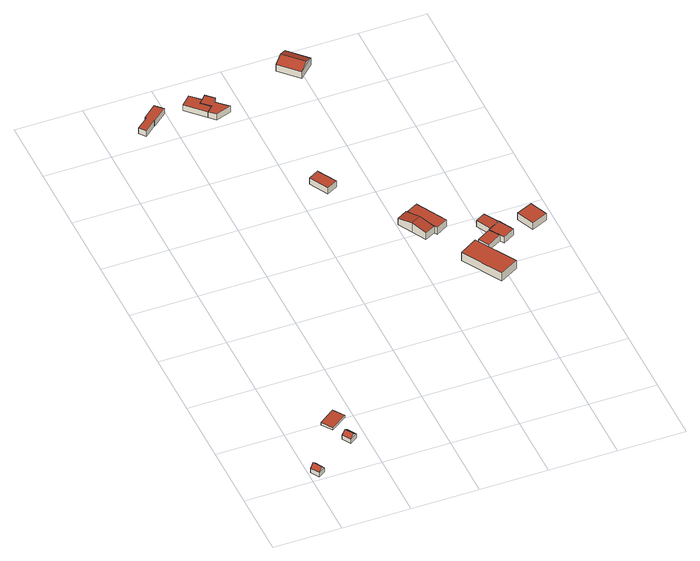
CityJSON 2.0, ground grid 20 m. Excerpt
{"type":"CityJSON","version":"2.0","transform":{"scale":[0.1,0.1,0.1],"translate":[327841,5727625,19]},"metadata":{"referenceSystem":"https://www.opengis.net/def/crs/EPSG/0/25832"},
"CityObjects":{
"building1":{"type":"Building","attributes":{"Geometrietyp2DReferenz":"3000","Gemeindeschluessel":"05170048","function":"31001_2700","roofType":"3100","measuredHeight":2.7},"geometry":[{"type":"Solid","lod":"2","boundaries":[[[[0,1,2,3]],[[4,5,1,0]],[[6,7,5,4]],[[3,2,7,6]],[[0,8,4]],[[6,9,3]],[[3,9,8,0]],[[4,8,9,6]],[[1,5,7,2]]]],"semantics":{"surfaces":[{"type":"WallSurface"},{"type":"RoofSurface"},{"type":"GroundSurface"}],"values":[[0,0,0,0,0,0,1,1,2]]}}]},
"building2":{"type":"Building","attributes":{"Geometrietyp2DReferenz":"3000","Gemeindeschluessel":"05170048","function":"31001_2700","roofType":"3100","measuredHeight":2.64},"geometry":[{"type":"Solid","lod":"2","boundaries":[[[[10,11,12,13]],[[14,15,11,10]],[[16,17,15,14]],[[13,12,17,16]],[[10,18,14]],[[16,19,13]],[[13,19,18,10]],[[14,18,19,16]],[[11,15,17,12]]]],"semantics":{"surfaces":[{"type":"WallSurface"},{"type":"RoofSurface"},{"type":"GroundSurface"}],"values":[[0,0,0,0,0,0,1,1,2]]}}]},
"building3":{"type":"Building","attributes":{"Geometrietyp2DReferenz":"3000","Gemeindeschluessel":"05170048","function":"31001_2723","roofType":"9999","measuredHeight":0.801},"geometry":[{"type":"Solid","lod":"2","boundaries":[[[[20,21,22,23]],[[21,24,25,22]],[[20,26,24,21]],[[23,27,26,20]],[[22,25,27,23]],[[24,26,27,25]]]],"semantics":{"surfaces":[{"type":"RoofSurface"},{"type":"WallSurface"},{"type":"GroundSurface"}],"values":[[0,1,1,1,1,2]]}}]},
"building4":{"type":"Building","attributes":{"Geometrietyp2DReferenz":"3000","Gemeindeschluessel":"05170048","function":"31001_2723","roofType":"1000","measuredHeight":2.08},"address":[{"country":"Germany","locality":"Wesel","thoroughfareNumber":"2","thoroughfareName":"Loh"}],"geometry":[{"type":"Solid","lod":"2","boundaries":[[[[28,29,30,31]],[[32,33,29,28]],[[34,35,33,32]],[[36,37,35,34]],[[38,39,37,36]],[[40,41,39,38]],[[42,43,41,40]],[[31,30,43,42]],[[40,38,36,34,32,28,31,42]],[[29,33,35,37,39,41,43,30]]]],"semantics":{"surfaces":[{"type":"WallSurface"},{"type":"RoofSurface"},{"type":"GroundSurface"}],"values":[[0,0,0,0,0,0,0,0,1,2]]}}]},
"building5":{"type":"Building","attributes":{"Geometrietyp2DReferenz":"3000","Gemeindeschluessel":"05170048","function":"31001_2723","roofType":"1000","measuredHeight":2.03},"address":[{"country":"Germany","locality":"Wesel","thoroughfareNumber":"2","thoroughfareName":"Loh"}],"geometry":[{"type":"Solid","lod":"2","boundaries":[[[[44,45,46,47]],[[48,49,45,44]],[[50,51,49,48]],[[52,53,51,50]],[[54,55,53,52]],[[47,46,55,54]],[[52,50,48,44,47,54]],[[45,49,51,53,55,46]]]],"semantics":{"surfaces":[{"type":"WallSurface"},{"type":"RoofSurface"},{"type":"GroundSurface"}],"values":[[0,0,0,0,0,0,1,2]]}}]},
"building6":{"type":"Building","attributes":{"Geometrietyp2DReferenz":"3000","Gemeindeschluessel":"05170048","function":"51009_1610","roofType":"1000","measuredHeight":2.15},"geometry":[{"type":"Solid","lod":"2","boundaries":[[[[56,57,58,59]],[[60,61,57,56]],[[62,63,61,60]],[[64,46,63,62]],[[65,55,46,64]],[[66,53,55,65]],[[67,51,53,66]],[[68,69,51,67]],[[59,58,69,68]],[[67,66,65,64,62,60,56,59,68]],[[57,61,63,46,55,53,51,69,58]]]],"semantics":{"surfaces":[{"type":"WallSurface"},{"type":"RoofSurface"},{"type":"GroundSurface"}],"values":[[0,0,0,0,0,0,0,0,0,1,2]]}}]},
"building7":{"type":"Building","attributes":{"Geometrietyp2DReferenz":"3000","Gemeindeschluessel":"05170048","function":"31001_2723","roofType":"1000","measuredHeight":2.15},"geometry":[{"type":"Solid","lod":"2","boundaries":[[[[70,71,72,73]],[[74,75,71,70]],[[76,77,75,74]],[[73,72,77,76]],[[74,70,73,76]],[[71,75,77,72]]]],"semantics":{"surfaces":[{"type":"WallSurface"},{"type":"RoofSurface"},{"type":"GroundSurface"}],"values":[[0,0,0,0,1,2]]}}]},
"building8":{"type":"Building","attributes":{"Geometrietyp2DReferenz":"3000","Gemeindeschluessel":"05170048","function":"31001_2723","roofType":"3100","measuredHeight":3.23},"geometry":[{"type":"Solid","lod":"2","boundaries":[[[[78,79,80,81]],[[82,83,79,78]],[[84,85,83,82]],[[86,87,85,84]],[[88,89,87,86]],[[90,91,89,88]],[[81,80,91,90]],[[84,82,78,81,86]],[[90,88,86,81]],[[79,83,85,87,89,91,80]]]],"semantics":{"surfaces":[{"type":"WallSurface"},{"type":"RoofSurface"},{"type":"GroundSurface"}],"values":[[0,0,0,0,0,0,0,1,1,2]]}}]},
"building9":{"type":"Building","attributes":{"Geometrietyp2DReferenz":"3000","Gemeindeschluessel":"05170048","function":"31001_2723","roofType":"1000","measuredHeight":2.56},"geometry":[{"type":"Solid","lod":"2","boundaries":[[[[92,93,94,95]],[[96,97,93,92]],[[98,89,97,96]],[[99,85,89,98]],[[95,94,85,99]],[[98,96,92,95,99]],[[93,97,89,85,94]]]],"semantics":{"surfaces":[{"type":"WallSurface"},{"type":"RoofSurface"},{"type":"GroundSurface"}],"values":[[0,0,0,0,0,1,2]]}}]},
"building10":{"type":"Building","attributes":{"Geometrietyp2DReferenz":"3000","Gemeindeschluessel":"05170048","function":"31001_2723","roofType":"1000","measuredHeight":2.91},"geometry":[{"type":"Solid","lod":"2","boundaries":[[[[100,101,102,103]],[[104,105,101,100]],[[106,107,105,104]],[[103,102,107,106]],[[104,100,103,106]],[[101,105,107,102]]]],"semantics":{"surfaces":[{"type":"WallSurface"},{"type":"RoofSurface"},{"type":"GroundSurface"}],"values":[[0,0,0,0,1,2]]}}]},
"building11":{"type":"Building","attributes":{"Gemeindeschluessel":"05170048","Geometrietyp2DReferenz":"3000","function":"31001_2723"},"children":["building11-1","building11-2","building11-3"]},
"building11-1":{"type":"BuildingPart","attributes":{"roofType":"1000","measuredHeight":2.23},"parents":["building11"],"geometry":[{"type":"MultiSurface","lod":"2","boundaries":[[[108,109,110,111]],[[111,110,112,113]],[[114,108,111,113]],[[109,115,112,110]],[[108,114,116,117,118,109]],[[115,118,117,116]],[[114,113,119,120,121,115]],[[112,121,120,119]]],"semantics":{"surfaces":[{"type":"WallSurface"},{"type":"RoofSurface"},{"type":"GroundSurface"},{"type":"ClosureSurface"}],"values":[0,0,1,2,0,3,0,3]}}]},
"building11-2":{"type":"BuildingPart","attributes":{"roofType":"1000","measuredHeight":2.14},"parents":["building11"],"geometry":[{"type":"Solid","lod":"2","boundaries":[[[[122,123,124,125]],[[119,112,123,122]],[[125,124,121,120]],[[119,122,125,120]],[[123,112,121,124]],[[119,120,121,112]]]],"semantics":{"surfaces":[{"type":"WallSurface"},{"type":"RoofSurface"},{"type":"GroundSurface"},{"type":"ClosureSurface"}],"values":[[0,0,0,1,2,3]]}}]},
"building11-3":{"type":"BuildingPart","attributes":{"roofType":"1000","measuredHeight":2.14},"parents":["building11"],"geometry":[{"type":"Solid","lod":"2","boundaries":[[[[126,127,118,117]],[[128,129,127,126]],[[116,115,129,128]],[[128,126,117,116]],[[127,129,115,118]],[[116,117,118,115]]]],"semantics":{"surfaces":[{"type":"WallSurface"},{"type":"RoofSurface"},{"type":"GroundSurface"},{"type":"ClosureSurface"}],"values":[[0,0,0,1,2,3]]}}]},
"building12":{"type":"Building","attributes":{"Geometrietyp2DReferenz":"3000","Gemeindeschluessel":"05170048","function":"31001_2463","roofType":"3100","measuredHeight":3.74},"address":[{"country":"Germany","locality":"Wesel","thoroughfareNumber":"2","thoroughfareName":"Loh"}],"geometry":[{"type":"Solid","lod":"2","boundaries":[[[[130,131,132,133]],[[134,135,131,130]],[[136,137,135,134]],[[133,132,137,136]],[[130,138,134]],[[136,139,133]],[[133,139,138,130]],[[134,138,139,136]],[[131,135,137,132]]]],"semantics":{"surfaces":[{"type":"WallSurface"},{"type":"RoofSurface"},{"type":"GroundSurface"}],"values":[[0,0,0,0,0,0,1,1,2]]}}]},
"building13":{"type":"Building","attributes":{"Geometrietyp2DReferenz":"3000","Gemeindeschluessel":"05170048","function":"31001_2723","roofType":"1000","measuredHeight":2.29},"geometry":[{"type":"Solid","lod":"2","boundaries":[[[[140,141,142,143]],[[144,145,141,140]],[[146,147,145,144]],[[143,142,147,146]],[[144,140,143,146]],[[141,145,147,142]]]],"semantics":{"surfaces":[{"type":"WallSurface"},{"type":"RoofSurface"},{"type":"GroundSurface"}],"values":[[0,0,0,0,1,2]]}}]}
},
"vertices":[
[41,19,21],[41,19,6],[26,45,6],[26,45,21],[21,6,21],[21,6,6],[5,31,21],[5,31,6],[31,12,33],[15,38,33],
[172,111,20],[172,111,5],[157,136,5],[157,136,20],[150,97,20],[150,97,5],[135,122,20],[135,122,5],[161,104,31],[146,129,31],
[127,166,12],[176,199,12],[153,232,12],[105,198,12],[176,199,4],[153,232,4],[127,166,4],[105,198,4],
[192,1495,30],[192,1495,10],[171,1517,10],[171,1517,30],[151,1460,30],[151,1460,10],[149,1462,30],[149,1462,10],[113,1431,30],[113,1431,10],[98,1450,30],[98,1450,10],[133,1479,30],[133,1479,10],[130,1482,30],[130,1482,10],
[243,1489,30],[243,1489,10],[295,1437,10],[295,1437,30],[272,1517,30],[272,1517,10],[300,1489,30],[300,1489,10],[289,1478,30],[289,1478,10],[313,1454,30],[313,1454,10],
[326,1467,31],[326,1467,10],[335,1480,10],[335,1480,31],[359,1435,31],[359,1435,10],[313,1420,31],[313,1420,10],[295,1437,31],[313,1454,31],[289,1478,31],[300,1489,31],[311,1502,31],[311,1502,10],
[478,1040,24],[478,1040,2],[509,1058,2],[509,1058,24],[447,1096,24],[447,1096,2],[478,1113,24],[478,1113,2],
[604,857,24],[604,857,1],[628,815,1],[628,815,33],[634,874,24],[634,874,1],[637,870,25],[637,870,1],[658,832,33],[658,832,1],[682,789,24],[682,789,1],[651,773,24],[651,773,1],
[721,799,26],[721,799,1],[671,888,1],[671,888,26],[687,780,26],[687,780,1],[682,789,26],[637,870,26],
[775,541,31],[775,541,2],[830,572,2],[830,572,31],[706,659,31],[706,659,2],[759,691,31],[759,691,2],
[839,679,24],[839,679,2],[873,699,2],[873,699,24],[849,742,2],[849,742,24],[812,721,24],[812,721,2],[812,721,23],[831,691,23],[831,691,2],[849,742,23],[818,724,23],[818,724,2],
[824,785,23],[824,785,2],[795,768,2],[795,768,23],
[789,666,23],[789,666,2],[771,697,23],[771,697,2],
[632,1529,30],[632,1529,6],[580,1584,6],[580,1584,30],[589,1487,30],[589,1487,6],[536,1542,30],[536,1542,6],[610,1508,43],[558,1563,43],
[978,719,26],[978,719,3],[955,772,3],[955,772,26],[930,698,26],[930,698,3],[907,751,26],[907,751,3]
]}
